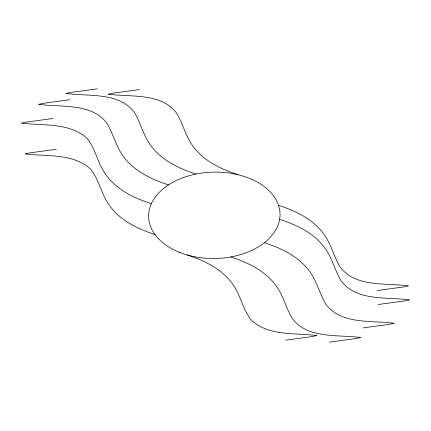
<?xml version="1.0" encoding="UTF-8"?>
<svg xmlns="http://www.w3.org/2000/svg" width="431" height="431" viewBox="0 0 431 431"><rect width="100%" height="100%" fill="white"/><g stroke="black" fill="none" stroke-linecap="round" stroke-linejoin="round"><path stroke-width="0.65" d="M97.347 88.845L70.684 92.471L66.126 93.484C88.721 96.598 119.058 91.857 134.434 112.48C140.856 123.196 143.442 135.873 151.114 145.91C161.948 160.521 179.075 168.575 195.943 174.054M139.531 89.551L112.868 93.177L108.31 94.184C130.905 97.298 161.242 92.557 176.624 113.181C183.04 123.896 185.626 136.579 193.303 146.615C204.132 161.226 221.259 169.275 238.127 174.76M69.876 99.706L43.219 103.332L38.655 104.345C61.256 107.459 91.593 102.718 106.969 123.341C113.391 134.057 115.971 146.734 123.649 156.776C134.483 171.382 151.61 179.436 168.478 184.921M52.771 118.509L26.108 122.135L21.55 123.142C43.466 125.868 69.483 122.356 87.019 138.389C96.027 149.374 97.772 164.383 106.543 175.573C117.377 190.184 134.499 198.238 151.367 203.718M56.342 149.282L29.68 152.908L25.122 153.915C47.033 156.642 73.054 153.129 90.591 169.162C99.599 180.147 101.344 195.157 110.115 206.347C120.944 220.958 138.071 229.006 154.939 234.491M377.12 290.542L403.782 286.917L408.34 285.904C385.745 282.79 355.403 287.531 340.027 266.908C333.605 256.192 331.024 243.515 323.347 233.473C312.513 218.867 295.386 210.813 278.523 205.328M378.229 304.518L404.892 300.892L409.45 299.879C386.855 296.765 356.518 301.506 341.137 280.883C334.715 270.167 332.134 257.49 324.457 247.448C313.623 232.842 296.501 224.788 279.633 219.309M362.972 327.916L389.635 324.295L394.193 323.282C371.597 320.168 341.26 324.909 325.884 304.286C319.463 293.57 316.877 280.888 309.205 270.851C298.371 256.246 281.244 248.191 264.375 242.707M285.678 340.156L312.34 336.53L316.898 335.523C294.987 332.797 268.966 336.309 251.429 320.276C242.427 309.291 240.676 294.281 231.905 283.092C221.076 268.481 203.949 260.426 187.081 254.947M329.365 342.155L356.028 338.529L360.585 337.516C337.99 334.402 307.648 339.143 292.272 318.52C285.85 307.804 283.269 295.127 275.592 285.09C264.758 270.479 247.636 262.425 230.768 256.946M179.339 252.291A65.711 43.197 -1.2 0 0 279.988 216.179A65.711 43.197 -1.2 0 0 183.671 177.464A65.711 43.197 -1.2 0 0 179.339 252.291"/></g></svg>
